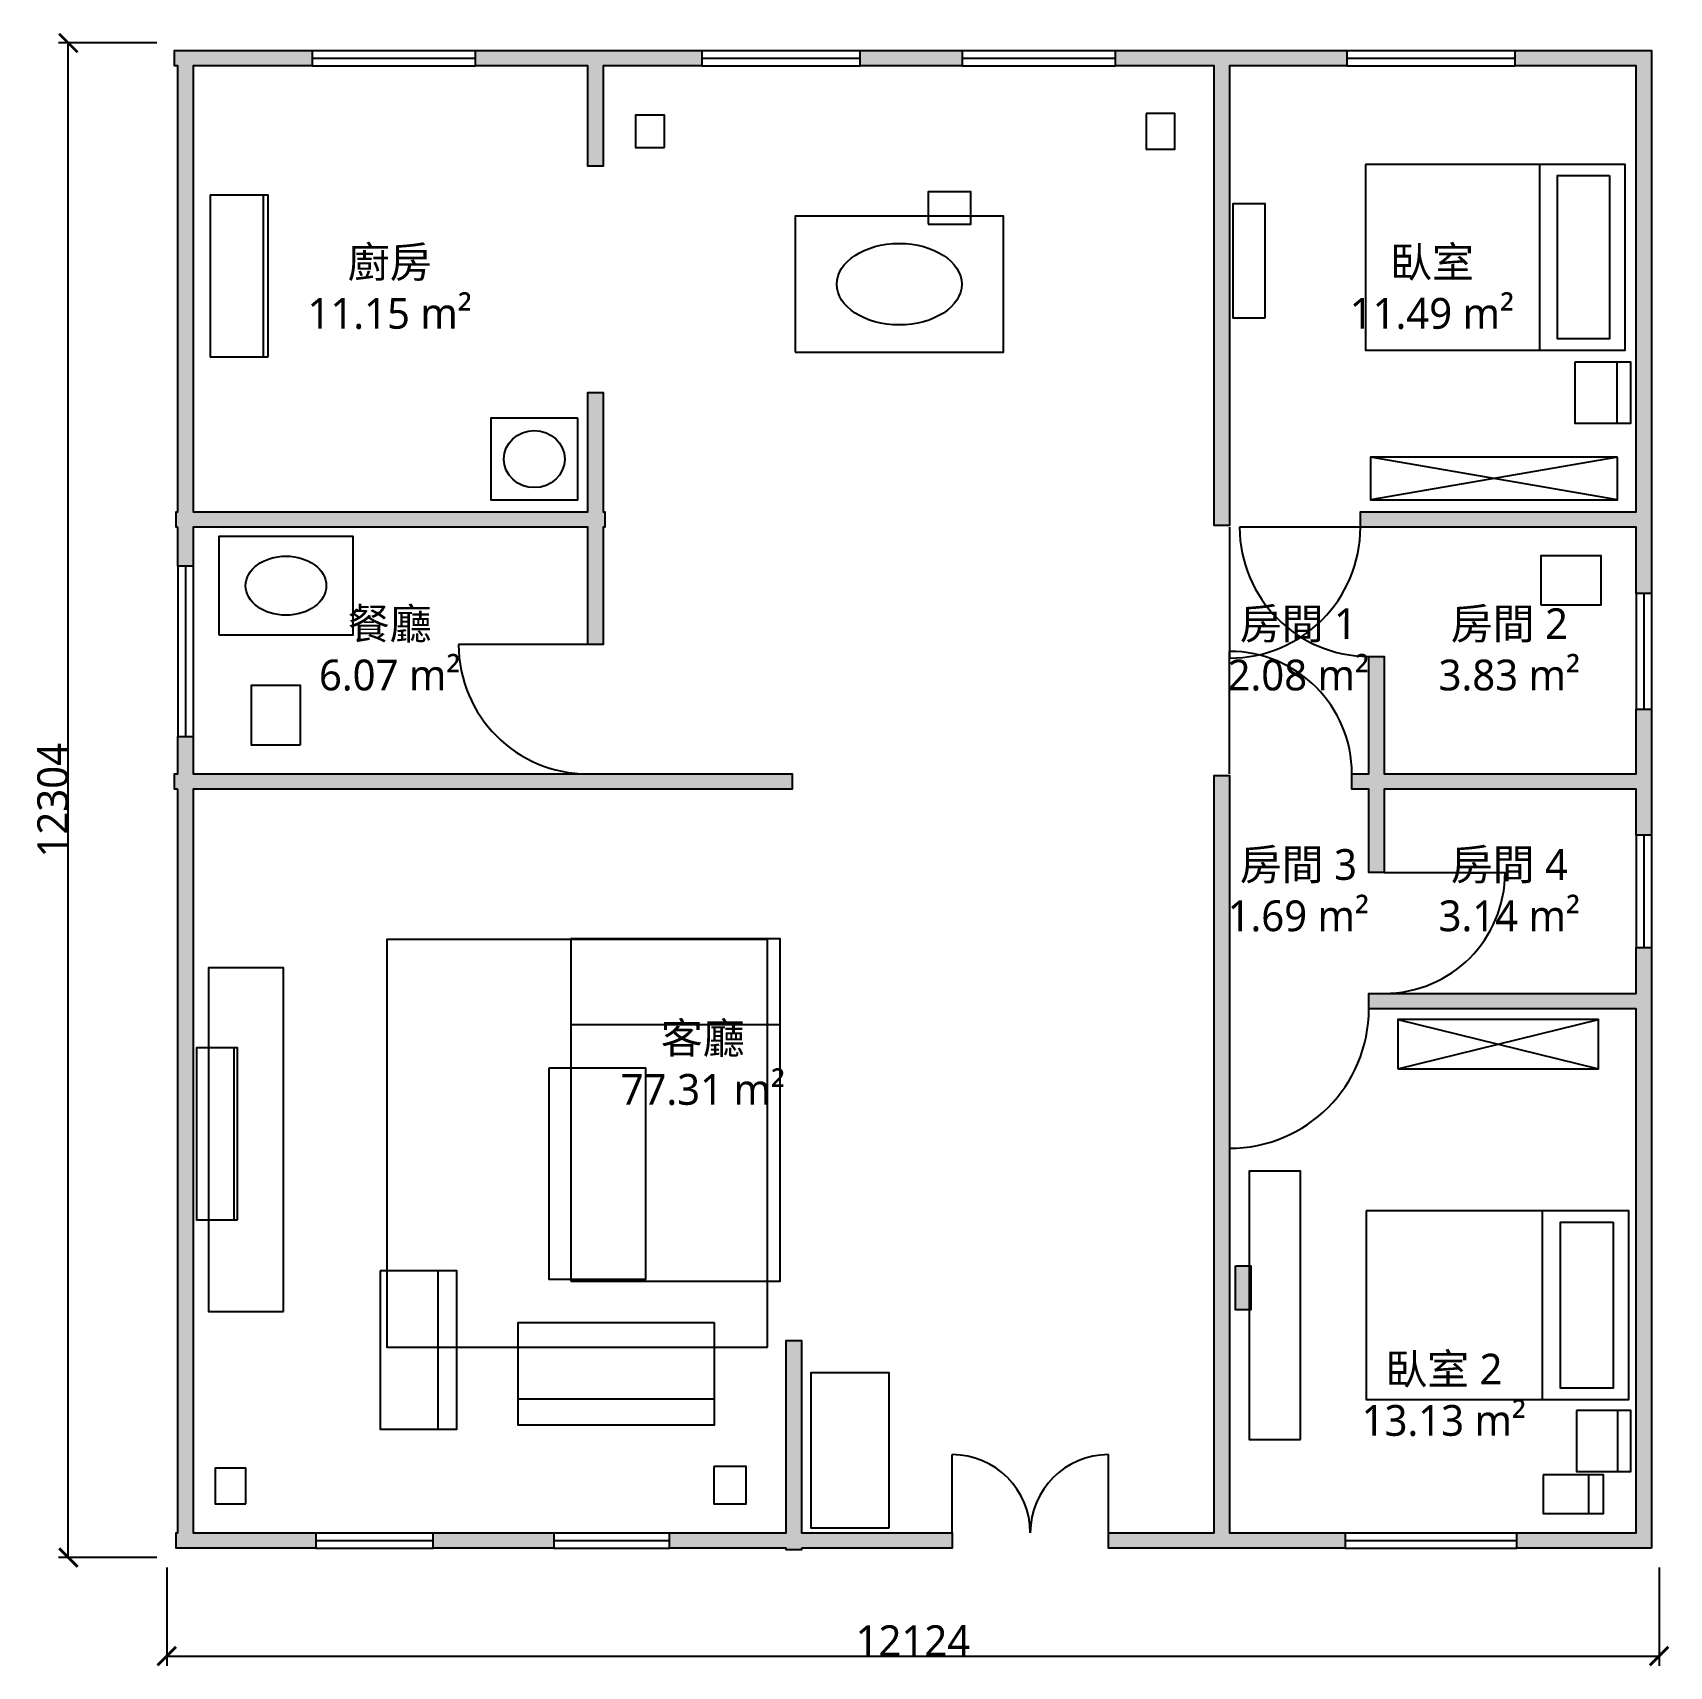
# Model space of a CAD drawing. Extents: x 1351 to 14647, y 548 to 13818.
import ezdxf

# ---------------------------------------------------------------- set-up
doc = ezdxf.new("R2010")
doc.units = 0
for name, color, linetype in [('A-AREA-IDEN', 2, 'Continuous'), ('A-DIMS', 1, 'Continuous'), ('A-DOOR', 3, 'Continuous'), ('A-FURN', 8, 'Continuous'), ('A-GLAZ', 5, 'Continuous'), ('A-WALL', 7, 'Continuous')]:
    doc.layers.add(name, color=color, linetype=linetype)
doc.styles.add('CJK', font='msjh.ttc')
doc.styles.add('OpenSansCondensed-Light', font='OpenSansCondensed-Light.ttf')
doc.dimstyles.new('EZDXF', dxfattribs={"dimtxt": 0.25, "dimasz": 0.175, "dimexe": 0.375, "dimexo": 0.125, "dimgap": 0.1, "dimtad": 1, "dimlfac": 100, "dimzin": 12, "dimdsep": 46, "dimtxsty": 'OpenSansCondensed-Light', "dimblk": 'ARCHTICK', "dimcen": 2.5, "dimazin": 3, "dimtfac": 0.5, "dimtmove": 2, "dimatfit": 3})

# ---------------------------------------------------------------- blocks, each defined once
blk = doc.blocks.new('FURN-counter')
blk.add_line((-500, -420), (500, -420))
blk.add_lwpolyline([(-500, -500), (500, -500), (500, 500), (-500, 500)], close=True)
blk = doc.blocks.new('FURN-fixture')
blk.add_lwpolyline([(-500, -500), (500, -500), (500, 500), (-500, 500)], close=True)
blk.add_circle((0, 0), 350)
blk = doc.blocks.new('FURN-lamp')
blk.add_lwpolyline([(-500, -500), (500, -500), (500, 500), (-500, 500)], close=True)
blk = doc.blocks.new('FURN-table')
blk.add_lwpolyline([(-500, -500), (500, -500), (500, 500), (-500, 500)], close=True)
blk.add_circle((0, 0), 300)
blk = doc.blocks.new('FURN-other')
blk.add_lwpolyline([(-500, -500), (500, -500), (500, 500), (-500, 500)], close=True)
blk = doc.blocks.new('FURN-rug')
blk.add_lwpolyline([(-500, -500), (500, -500), (500, 500), (-500, 500)], close=True)
blk = doc.blocks.new('FURN-sofa')
blk.add_line((-500, 250), (500, 250))
blk.add_lwpolyline([(-500, -500), (500, -500), (500, 500), (-500, 500)], close=True)
blk = doc.blocks.new('FURN-low_table')
blk.add_lwpolyline([(-500, -500), (500, -500), (500, 500), (-500, 500)], close=True)
blk = doc.blocks.new('FURN-cabinet')
blk.add_lwpolyline([(-500, -500), (500, -500), (500, 500), (-500, 500)], close=True)
blk = doc.blocks.new('FURN-bed')
blk.add_line((-500, 170), (500, 170))
for points in [[(-500, -500), (500, -500), (500, 500), (-500, 500)], [(-440, 440), (440, 440), (440, 240), (-440, 240)]]:
    blk.add_lwpolyline(points, close=True)
blk = doc.blocks.new('FURN-wardrobe')
for p, q in [((-500, -500), (500, 500)), ((-500, 500), (500, -500))]:
    blk.add_line(p, q)
blk.add_lwpolyline([(-500, -500), (500, -500), (500, 500), (-500, 500)], close=True)
blk = doc.blocks.new('_ARCHTICK')
at = {"color": 0, "linetype": 'BYBLOCK', "const_width": 0.15}
blk.add_lwpolyline([(-0.5, -0.5), (0.5, 0.5)], dxfattribs=at)
blk = doc.blocks.new('DOOR-1')
blk.add_line((0, 0), (0, -1064.5))
blk.add_arc((0, 0), 1064.5, -90, 0)
blk = doc.blocks.new('DOOR-2')
blk.add_line((0, 0), (0, 995.4))
blk.add_arc((0, 0), 995.4, 0, 90)
blk = doc.blocks.new('DOOR-3')
blk.add_line((0, 0), (0, -1133.6))
blk.add_arc((0, 0), 1133.6, -90, 0)
blk = doc.blocks.new('DOOR-4')
blk.add_line((0, 0), (0, 635.95))
blk.add_arc((0, 0), 635.95, 0, 90)
blk = doc.blocks.new('DOOR-5')
blk.add_line((0, 0), (0, 635.95))
blk.add_arc((0, 0), 635.95, 90, -180)
blk = doc.blocks.new('DOOR-6')
blk.add_line((0, 0), (-1050.7, 0))
blk.add_arc((0, 0), 1050.7, -180, -90)
blk = doc.blocks.new('DOOR-7')
blk.add_line((0, 0), (-1050.7, 0))
blk.add_arc((0, 0), 1050.7, -180, -90)
blk = doc.blocks.new('DOOR-8')
blk.add_line((0, 0), (981.6, 0))
blk.add_arc((0, 0), 981.6, -90, 0)

msp = doc.modelspace()

# ---------------------------------------------------------------- hatches: boundary and pattern name
at = {"layer": 'A-WALL'}
for points in [[(2530, 9801.9), (2516.1, 9801.9), (2516.1, 9926.3), (2530, 9926.3), (2530, 13548.4), (2502.3, 13548.4), (2502.3, 13672.8), (3622.1, 13672.8), (3622.1, 13548.4), (2654.4, 13548.4), (2654.4, 9926.3), (5861.8, 9926.3), (5861.8, 10894.05), (5986.2, 10894.05), (5986.2, 9926.3), (6000, 9926.3), (6000, 9801.9), (5986.2, 9801.9), (5986.2, 8847.95), (5861.8, 8847.95), (5861.8, 9801.9), (2654.4, 9801.9), (2654.4, 9483.85), (2530, 9483.85)], [(6788.05, 13672.8), (6788.05, 13548.4), (5986.2, 13548.4), (5986.2, 12732.75), (5861.8, 12732.75), (5861.8, 13548.4), (4949.3, 13548.4), (4949.3, 13672.8)], [(8903.2, 13672.8), (8903.2, 13548.4), (8073.75, 13548.4), (8073.75, 13672.8)], [(12027.65, 13672.8), (12027.65, 13548.4), (11073.7, 13548.4), (11073.7, 9926.3), (11073.75, 9926.3), (11073.75, 9815.65), (10949.3, 9815.65), (10949.3, 9926.3), (10949.3, 13548.4), (10147.4, 13548.4), (10147.4, 13672.8)], [(14502.3, 13672.8), (14502.3, 13672.8), (14502.3, 13672.8), (14502.3, 9262.65), (14377.9, 9262.65), (14377.9, 9801.9), (12331.8, 9801.9), (12331.8, 9801.85), (12207.4, 9801.85), (12207.4, 9801.9), (12138.25, 9801.9), (12138.25, 9926.3), (14377.9, 9926.3), (14377.9, 13548.4), (13396.35, 13548.4), (13396.35, 13672.8)], [(14502.3, 7299.5), (14377.9, 7299.5), (14377.9, 7672.8), (12331.8, 7672.8), (12331.8, 6995.4), (12207.4, 6995.4), (12207.4, 7672.8), (12069.1, 7672.8), (12069.1, 7797.2), (12207.4, 7797.2), (12207.4, 8751.15), (12331.8, 8751.15), (12331.8, 7797.2), (14377.9, 7797.2), (14377.9, 8322.55), (14502.3, 8322.55)], [(2530, 7672.8), (2502.3, 7672.8), (2502.3, 7797.2), (2530, 7797.2), (2530, 8101.35), (2654.4, 8101.35), (2654.4, 7797.2), (5861.8, 7797.2), (5861.8, 7797.25), (5986.2, 7797.25), (5986.2, 7797.2), (7520.7, 7797.2), (7520.7, 7672.8), (5986.2, 7672.8), (5861.8, 7672.8), (2654.4, 7672.8), (2654.4, 1631.3), (3649.75, 1631.3), (3649.75, 1506.9), (2654.4, 1506.9), (2654.4, 1506.9), (2530, 1506.9), (2530, 1506.9), (2516.1, 1506.9), (2516.1, 1631.3), (2530, 1631.3)], [(11073.7, 1506.9), (11073.7, 1506.9), (10949.3, 1506.9), (10949.3, 1506.9), (10092.15, 1506.9), (10092.15, 1631.3), (10949.3, 1631.3), (10949.3, 5889.4), (10949.3, 6013.8), (10949.3, 7672.8), (10949.3, 7783.35), (11073.7, 7783.35), (11073.7, 7671.8), (11073.7, 7671.8), (11073.7, 6014.8), (11073.7, 6014.8), (11073.7, 5888.4), (11073.7, 5888.4), (11073.7, 1631.3), (11121.1, 1631.3), (11121.1, 1631.25), (11247.5, 1631.25), (11247.5, 1631.3), (12013.85, 1631.3), (12013.85, 1506.9)], [(14502.3, 1506.9), (14377.9, 1506.9), (14377.9, 1506.9), (13410.15, 1506.9), (13410.15, 1631.3), (14377.9, 1631.3), (14377.9, 5889.4), (12331.8, 5889.4), (12331.8, 5889.4), (12207.4, 5889.4), (12207.4, 5889.4), (12207.3, 5889.4), (12207.3, 6013.8), (12332.8, 6013.8), (12332.8, 6013.8), (14377.9, 6013.8), (14377.9, 6387.1), (14502.3, 6387.1)], [(11122.1, 3801.8), (11246.5, 3801.8), (11246.5, 3442.35), (11122.1, 3442.35)], [(7596.8, 1506.9), (7596.8, 1493.1), (7472.4, 1493.1), (7472.4, 1506.9), (6525.35, 1506.9), (6525.35, 1631.3), (7472.4, 1631.3), (7472.4, 3193.5), (7596.8, 3193.5), (7596.8, 1631.3), (8820.25, 1631.3), (8820.25, 1506.9)], [(4603.65, 1506.9), (4603.65, 1631.3), (5585.25, 1631.3), (5585.25, 1506.9)]]:
    msp.add_hatch(color=256, dxfattribs=at).paths.add_polyline_path(points)

# ---------------------------------------------------------------- linework, layer by layer
at = {"layer": 'A-GLAZ'}
for p, q in [((3622.1, 13672.8), (4949.3, 13672.8)), ((3622.1, 13610.6), (4949.3, 13610.6)), ((6788.05, 13672.8), (8073.75, 13672.8)), ((6788.05, 13610.6), (8073.75, 13610.6)), ((8903.2, 13672.8), (10147.4, 13672.8)), ((8903.2, 13610.6), (10147.4, 13610.6)), ((12027.65, 13672.8), (13396.35, 13672.8)), ((12027.65, 13610.6), (13396.35, 13610.6)), ((3622.1, 13548.4), (4949.3, 13548.4)), ((6788.05, 13548.4), (8073.75, 13548.4)), ((8903.2, 13548.4), (10147.4, 13548.4)), ((12027.65, 13548.4), (13396.35, 13548.4)), ((2530, 9483.85), (2530, 8101.35)), ((2592.2, 9483.85), (2592.2, 8101.35)), ((2654.4, 9483.85), (2654.4, 8101.35)), ((14377.9, 9262.65), (14377.9, 8322.55)), ((14440.1, 9262.65), (14440.1, 8322.55)), ((14502.3, 9262.65), (14502.3, 8322.55)), ((14377.9, 7299.5), (14377.9, 6387.1)), ((14440.1, 7299.5), (14440.1, 6387.1)), ((14502.3, 7299.5), (14502.3, 6387.1)), ((3649.75, 1631.3), (4603.65, 1631.3)), ((5585.25, 1631.3), (6525.35, 1631.3)), ((12013.85, 1631.3), (13410.15, 1631.3)), ((3649.75, 1569.1), (4603.65, 1569.1)), ((3649.75, 1506.9), (4603.65, 1506.9)), ((5585.25, 1569.1), (6525.35, 1569.1)), ((5585.25, 1506.9), (6525.35, 1506.9)), ((12013.85, 1569.1), (13410.15, 1569.1)), ((12013.85, 1506.9), (13410.15, 1506.9))]:
    msp.add_line(p, q, dxfattribs=at)
at = {"layer": 'A-WALL'}
for points in [[(2530, 9801.9), (2516.1, 9801.9), (2516.1, 9926.3), (2530, 9926.3), (2530, 13548.4), (2502.3, 13548.4), (2502.3, 13672.8), (3622.1, 13672.8), (3622.1, 13548.4), (2654.4, 13548.4), (2654.4, 9926.3), (5861.8, 9926.3), (5861.8, 10894.05), (5986.2, 10894.05), (5986.2, 9926.3), (6000, 9926.3), (6000, 9801.9), (5986.2, 9801.9), (5986.2, 8847.95), (5861.8, 8847.95), (5861.8, 9801.9), (2654.4, 9801.9), (2654.4, 9483.85), (2530, 9483.85)], [(6788.05, 13672.8), (6788.05, 13548.4), (5986.2, 13548.4), (5986.2, 12732.75), (5861.8, 12732.75), (5861.8, 13548.4), (4949.3, 13548.4), (4949.3, 13672.8)], [(8903.2, 13672.8), (8903.2, 13548.4), (8073.75, 13548.4), (8073.75, 13672.8)], [(12027.65, 13672.8), (12027.65, 13548.4), (11073.7, 13548.4), (11073.7, 9926.3), (11073.75, 9926.3), (11073.75, 9815.65), (10949.3, 9815.65), (10949.3, 9926.3), (10949.3, 13548.4), (10147.4, 13548.4), (10147.4, 13672.8)], [(14502.3, 13672.8), (14502.3, 13672.8), (14502.3, 13672.8), (14502.3, 9262.65), (14377.9, 9262.65), (14377.9, 9801.9), (12331.8, 9801.9), (12331.8, 9801.85), (12207.4, 9801.85), (12207.4, 9801.9), (12138.25, 9801.9), (12138.25, 9926.3), (14377.9, 9926.3), (14377.9, 13548.4), (13396.35, 13548.4), (13396.35, 13672.8)], [(14502.3, 7299.5), (14377.9, 7299.5), (14377.9, 7672.8), (12331.8, 7672.8), (12331.8, 6995.4), (12207.4, 6995.4), (12207.4, 7672.8), (12069.1, 7672.8), (12069.1, 7797.2), (12207.4, 7797.2), (12207.4, 8751.15), (12331.8, 8751.15), (12331.8, 7797.2), (14377.9, 7797.2), (14377.9, 8322.55), (14502.3, 8322.55)], [(2530, 7672.8), (2502.3, 7672.8), (2502.3, 7797.2), (2530, 7797.2), (2530, 8101.35), (2654.4, 8101.35), (2654.4, 7797.2), (5861.8, 7797.2), (5861.8, 7797.25), (5986.2, 7797.25), (5986.2, 7797.2), (7520.7, 7797.2), (7520.7, 7672.8), (5986.2, 7672.8), (5861.8, 7672.8), (2654.4, 7672.8), (2654.4, 1631.3), (3649.75, 1631.3), (3649.75, 1506.9), (2654.4, 1506.9), (2654.4, 1506.9), (2530, 1506.9), (2530, 1506.9), (2516.1, 1506.9), (2516.1, 1631.3), (2530, 1631.3)], [(11073.7, 1506.9), (11073.7, 1506.9), (10949.3, 1506.9), (10949.3, 1506.9), (10092.15, 1506.9), (10092.15, 1631.3), (10949.3, 1631.3), (10949.3, 5889.4), (10949.3, 6013.8), (10949.3, 7672.8), (10949.3, 7783.35), (11073.7, 7783.35), (11073.7, 7671.8), (11073.7, 7671.8), (11073.7, 6014.8), (11073.7, 6014.8), (11073.7, 5888.4), (11073.7, 5888.4), (11073.7, 1631.3), (11121.1, 1631.3), (11121.1, 1631.25), (11247.5, 1631.25), (11247.5, 1631.3), (12013.85, 1631.3), (12013.85, 1506.9)], [(14502.3, 1506.9), (14377.9, 1506.9), (14377.9, 1506.9), (13410.15, 1506.9), (13410.15, 1631.3), (14377.9, 1631.3), (14377.9, 5889.4), (12331.8, 5889.4), (12331.8, 5889.4), (12207.4, 5889.4), (12207.4, 5889.4), (12207.3, 5889.4), (12207.3, 6013.8), (12332.8, 6013.8), (12332.8, 6013.8), (14377.9, 6013.8), (14377.9, 6387.1), (14502.3, 6387.1)], [(11122.1, 3801.8), (11246.5, 3801.8), (11246.5, 3442.35), (11122.1, 3442.35)], [(7596.8, 1506.9), (7596.8, 1493.1), (7472.4, 1493.1), (7472.4, 1506.9), (6525.35, 1506.9), (6525.35, 1631.3), (7472.4, 1631.3), (7472.4, 3193.5), (7596.8, 3193.5), (7596.8, 1631.3), (8820.25, 1631.3), (8820.25, 1506.9)], [(4603.65, 1506.9), (4603.65, 1631.3), (5585.25, 1631.3), (5585.25, 1506.9)]]:
    msp.add_lwpolyline(points, close=True, dxfattribs=at)

# ---------------------------------------------------------------- block references
at = {"layer": 'A-DOOR'}
for name, p in [('DOOR-1', (11073.75, 9801.9)), ('DOOR-6', (12207.4, 9801.85)), ('DOOR-7', (5861.8, 8847.95)), ('DOOR-2', (11073.7, 7797.2)), ('DOOR-8', (12331.8, 6995.4)), ('DOOR-3', (11073.7, 5889.4)), ('DOOR-4', (8820.25, 1631.3)), ('DOOR-5', (10092.15, 1631.3))]:
    msp.add_blockref(name, p, dxfattribs=at)
at = {"layer": 'A-FURN'}
for name, p, xscale, yscale, rotation in [('FURN-lamp', (6366.4, 13016.1), 0.2627, 0.2351, 90), ('FURN-lamp', (10513.8, 13016.1), 0.2903, 0.235, -90), ('FURN-bed', (13233.6, 11994), 1.5081, 2.1108000000000002, -90), ('FURN-counter', (3027.6, 11841), 1.3134000000000001, 0.4701, 90), ('FURN-cabinet', (11232.8, 11965.4), 0.9262999999999999, 0.2627, 90), ('FURN-sofa', (14108.3, 10894.1), 0.4977, 0.4562, -90), ('FURN-fixture', (5426.2, 10354.8), 0.7051000000000001, 0.6636, -180), ('FURN-wardrobe', (13223.5, 10195.9), 2.0046, 0.3457, -180), ('FURN-other', (3324.9, 8274.2), 0.4838, 0.4009, 90), ('FURN-rug', (5774.7, 4795.5), 3.3102, 3.0941, 90), ('FURN-cabinet', (3083, 4824.9), 2.7925999999999997, 0.6083, 90), ('FURN-counter', (2847.9, 4873.2), 1.3962999999999999, 0.3318, 90), ('FURN-low_table', (5937.8, 4548.4), 1.7143, 0.788, -90), ('FURN-cabinet', (11443.7, 3480.6), 2.181, 0.4164, 90), ('FURN-bed', (13252.2, 3481.7), 1.5345, 2.1346, -90), ('FURN-sofa', (4486.1, 3117.5), 1.2857, 0.6221, -90), ('FURN-sofa', (6090.9, 2923.6), 1.5968, 0.8289, -180), ('FURN-low_table', (7990.8, 2301.8), 1.2581, 0.636, 90), ('FURN-sofa', (14115.2, 2377.8), 0.4977, 0.44239999999999996, -90), ('FURN-lamp', (2958.5, 2011.5), 0.2903, 0.24880000000000002, 90), ('FURN-lamp', (7016.1, 2018.4), 0.30410000000000004, 0.2627, -90), ('FURN-sofa', (13868.6, 1945.3), 0.3148, 0.49019999999999997, -90)]:
    msp.add_blockref(name, p, dxfattribs=dict(at, xscale=xscale, yscale=yscale, rotation=rotation))
for name, p, xscale, yscale in [('FURN-other', (8799.5, 12394), 0.3457, 0.2626), ('FURN-table', (8391, 11775.2), 1.692, 1.1035), ('FURN-table', (3408.3, 9325.9), 1.092, 0.8005), ('FURN-other', (13849.3, 9369.3), 0.48819999999999997, 0.3991), ('FURN-sofa', (6573.8, 5066.8), 1.7005, 2.7788000000000004), ('FURN-wardrobe', (13257.4, 5601), 1.6325999999999998, 0.4003)]:
    msp.add_blockref(name, p, dxfattribs=dict(at, xscale=xscale, yscale=yscale))

# ---------------------------------------------------------------- texts
at = {"layer": 'A-AREA-IDEN', "char_height": 250, "attachment_point": 5, "style": 'CJK'}
for s, insert in [('廚房\\P11.15 m²', (4251.15, 11744.2)), ('臥室\\P11.49 m²', (12718.9, 11744.2)), ('餐廳\\P6.07 m²', (4251.15, 8806.45)), ('房間 1\\P2.08 m²', (11633.65, 8806.45)), ('房間 2\\P3.83 m²', (13347.9, 8806.45)), ('房間 3\\P1.69 m²', (11633.65, 6850.25)), ('房間 4\\P3.14 m²', (13347.9, 6850.25)), ('客廳\\P77.31 m²', (6794.9, 5440.1)), ('臥室 2\\P13.13 m²', (12815.65, 2751.15))]:
    msp.add_mtext(s, dxfattribs=dict(at, insert=insert))

# ---------------------------------------------------------------- dimensions: what is measured, and where the dimension line sits
at = {"layer": 'A-DIMS'}
msp.add_linear_dim(base=(1640.1, 1430.9), p1=(2440.1, 1430.9), p2=(2440.1, 13735), angle=90, dimstyle='EZDXF', override={"dimtxt": 250, "dimasz": 150, "dimexe": 80, "dimexo": 80, "dimdec": 0, "dimlfac": 1, "dimtxsty": 'CJK'}, dxfattribs=at).render()
msp.add_linear_dim(base=(2440.1, 630.9), p1=(2440.1, 1430.9), p2=(14564.5, 1430.9), dimstyle='EZDXF', override={"dimtxt": 250, "dimasz": 150, "dimexe": 80, "dimexo": 80, "dimdec": 0, "dimlfac": 1, "dimtxsty": 'CJK'}, dxfattribs=at).render()

doc.saveas('drawing.dxf')
